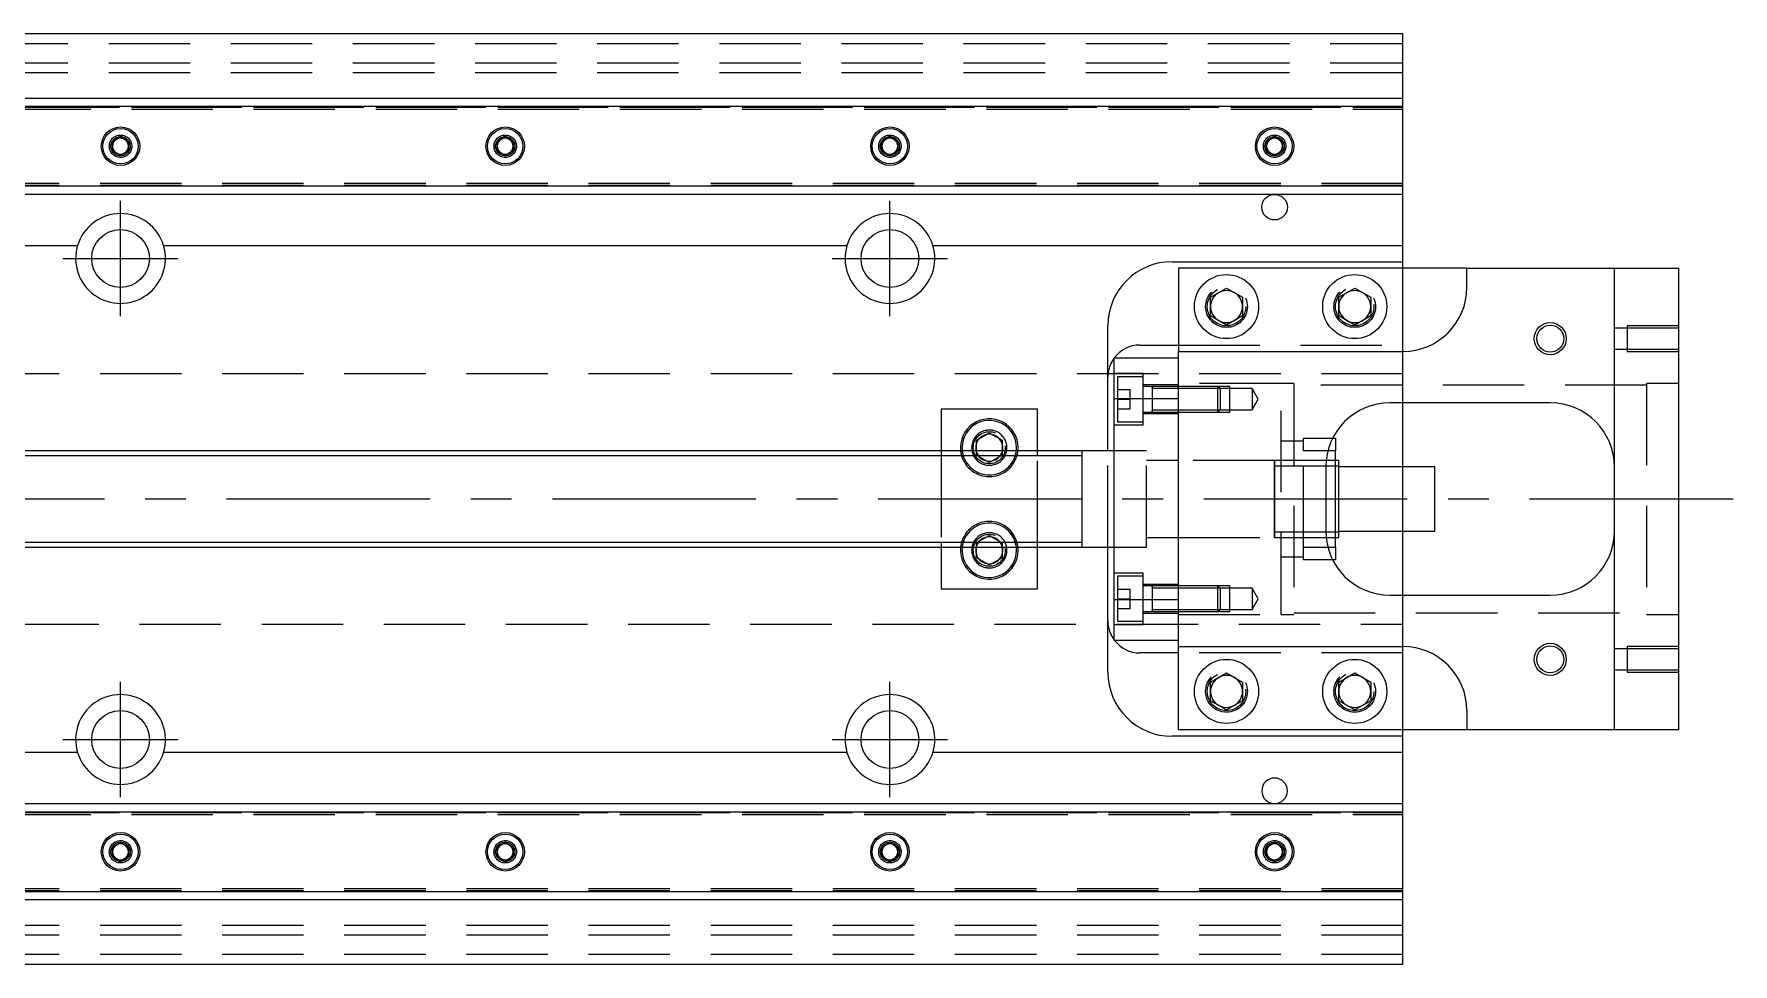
# Model space of a CAD drawing. Extents: x -10 to 848, y -270 to 77.
# Drawn here: x 426.5 to 691.5, y -72.5 to 72.5 of the extents above; entities that cross this region are included whole.
import ezdxf

# ---------------------------------------------------------------- set-up
doc = ezdxf.new("R2010")
doc.units = 0
doc.linetypes.add('CENTER', pattern=[50.8, 31.75, -6.35, 6.35, -6.35])
doc.linetypes.add('DASHED', pattern=[19.05, 12.7, -6.35])
doc.layers.get('0').update_dxf_attribs({"linetype": 'CONTINUOUS'})
doc.layers.add('CENTER', color=1, linetype='CENTER')

msp = doc.modelspace()

# ---------------------------------------------------------------- linework, layer by layer
at = {"color": 7, "linetype": 'CONTINUOUS'}
for p, q in [((640, 72.5), (370, 72.5)), ((640, 62.5), (640, 72.5)), ((370, 62.5), (640, 62.5)), ((370, 61.247728), (640, 61.247728)), ((640, 61.247728), (640, 62.5)), ((640, 48.752272), (640, 61.247728)), ((438.75, 55.721688), (440, 56.443376)), ((438.75, 54.278312), (438.75, 55.721688)), ((440, 56.443376), (441.25, 55.721688)), ((441.25, 55.721688), (441.25, 54.278312)), ((498.75, 55.721688), (500, 56.443376)), ((498.75, 54.278312), (498.75, 55.721688)), ((500, 56.443376), (501.25, 55.721688)), ((501.25, 55.721688), (501.25, 54.278312)), ((558.75, 55.721688), (560, 56.443376)), ((558.75, 54.278312), (558.75, 55.721688)), ((560, 56.443376), (561.25, 55.721688)), ((561.25, 55.721688), (561.25, 54.278312)), ((618.75, 55.721688), (620, 56.443376)), ((618.75, 54.278312), (618.75, 55.721688)), ((620, 56.443376), (621.25, 55.721688)), ((621.25, 55.721688), (621.25, 54.278312)), ((440, 53.556624), (438.75, 54.278312)), ((441.25, 54.278312), (440, 53.556624)), ((500, 53.556624), (498.75, 54.278312)), ((501.25, 54.278312), (500, 53.556624)), ((560, 53.556624), (558.75, 54.278312)), ((561.25, 54.278312), (560, 53.556624)), ((620, 53.556624), (618.75, 54.278312)), ((621.25, 54.278312), (620, 53.556624)), ((640, 48.752272), (370, 48.752272)), ((640, 47.5), (640, 48.752272)), ((640, 47.5), (370, 47.5)), ((640, 39.5), (640, 47.5)), ((370, 39.5), (433.291796, 39.5)), ((446.708204, 39.5), (553.291796, 39.5)), ((566.708204, 39.5), (640, 39.5)), ((640, 37), (640, 39.5)), ((604, 37), (640, 37)), ((605, 36), (605, 23)), ((650, 36), (605, 36)), ((640, 36), (640, 37)), ((650, 33), (650, 36)), ((650, 36), (673, 36)), ((673, -36), (673, 36)), ((673, 36), (683, 36)), ((683, 36), (683, -36)), ((610, 31.443376), (612.5, 32.886752)), ((612.5, 32.886752), (615, 31.443376)), ((630, 31.443376), (632.5, 32.886752)), ((632.5, 32.886752), (635, 31.443376)), ((610, 28.556624), (610, 31.443376)), ((615, 31.443376), (615, 28.556624)), ((630, 28.556624), (630, 31.443376)), ((635, 31.443376), (635, 28.556624)), ((594, 7.5), (594, 27)), ((612.5, 27.113248), (610, 28.556624)), ((615, 28.556624), (612.5, 27.113248)), ((632.5, 27.113248), (630, 28.556624)), ((635, 28.556624), (632.5, 27.113248)), ((599, 24), (605, 24)), ((595, 22), (605, 22)), ((595, 15.652476), (595, 22)), ((605, 15.652476), (605, 23)), ((605, 23), (640, 23)), ((583, 14), (568, 14)), ((568, 14), (568, 7.5)), ((583, 7.5), (583, 14)), ((595, 15.652476), (605, 15.652476)), ((595, -15.652476), (595, 15.652476)), ((605, -15.652476), (605, 15.652476)), ((605, -15.652476), (605, 15.652476)), ((663, 15), (638, 15)), ((640, 5), (640, 15)), ((573.5, 9.1547), (575.5, 10.309402)), ((573.5, 7.5), (573.5, 9.1547)), ((575.5, 10.309402), (577.5, 9.1547)), ((577.5, 9.1547), (577.5, 7.5)), ((629.069714, 9.5), (629.5, 9.5)), ((629.5, 9.5), (629.5, 7.5)), ((590, 7.5), (370, 7.5)), ((590, 7.5), (589.995, 7.5)), ((590, -7.500006), (590, 7.500006)), ((595, 7.5), (590, 7.5)), ((590.005, 7.5), (590, 7.5)), ((629.5, 7.5), (628.317542, 7.5)), ((629.5, -7.5), (629.5, 7.5)), ((630, 6), (629.5, 6)), ((630, -6), (630, 6)), ((628, 5), (628, -5)), ((629.5, 5.125), (628.000782, 5.125)), ((630, 5.125), (629.5, 5.125)), ((645, 5), (630, 5)), ((645, -5), (645, 5)), ((628.000782, -5.125), (629.5, -5.125)), ((629.5, -5.125), (630, -5.125)), ((630, -5), (645, -5)), ((640, -15), (640, -5)), ((370, -7.5), (590, -7.5)), ((568, -7.5), (568, -14)), ((573.5, -9.1547), (573.5, -7.5)), ((577.5, -7.5), (577.5, -9.1547)), ((583, -14), (583, -7.5)), ((589.995, -7.5), (590, -7.5)), ((590, -7.5), (595, -7.5)), ((590, -7.5), (590.005, -7.5)), ((594, -27), (594, -7.5)), ((628.317542, -7.5), (629.5, -7.5)), ((629.5, -6), (630, -6)), ((629.5, -7.5), (629.5, -9.5)), ((575.5, -10.309402), (573.5, -9.1547)), ((577.5, -9.1547), (575.5, -10.309402)), ((629.5, -9.5), (629.069714, -9.5)), ((568, -14), (583, -14)), ((595, -15.652476), (605, -15.652476)), ((595, -22), (595, -15.652476)), ((605, -23), (605, -15.652476)), ((638, -15), (663, -15)), ((595, -22), (605, -22)), ((605, -23), (640, -23)), ((605, -36), (605, -23)), ((605, -24), (599, -24)), ((610, -28.556624), (612.5, -27.113248)), ((610, -31.443376), (610, -28.556624)), ((612.5, -27.113248), (615, -28.556624)), ((615, -28.556624), (615, -31.443376)), ((630, -28.556624), (632.5, -27.113248)), ((630, -31.443376), (630, -28.556624)), ((632.5, -27.113248), (635, -28.556624)), ((635, -28.556624), (635, -31.443376)), ((612.5, -32.886752), (610, -31.443376)), ((615, -31.443376), (612.5, -32.886752)), ((632.5, -32.886752), (630, -31.443376)), ((635, -31.443376), (632.5, -32.886752)), ((650, -33), (650, -36)), ((640, -37), (604, -37)), ((650, -36), (605, -36)), ((640, -37), (640, -36)), ((640, -39.5), (640, -37)), ((673, -36), (650, -36)), ((683, -36), (673, -36)), ((433.291796, -39.5), (370, -39.5)), ((553.291796, -39.5), (446.708204, -39.5)), ((640, -39.5), (566.708204, -39.5)), ((640, -47.5), (640, -39.5)), ((370, -47.5), (640, -47.5)), ((640, -48.752272), (640, -47.5)), ((370, -48.752272), (640, -48.752272)), ((640, -61.247728), (640, -48.752272)), ((438.75, -54.278312), (440, -53.556624)), ((438.75, -55.721688), (438.75, -54.278312)), ((440, -53.556624), (441.25, -54.278312)), ((441.25, -54.278312), (441.25, -55.721688)), ((498.75, -54.278312), (500, -53.556624)), ((498.75, -55.721688), (498.75, -54.278312)), ((500, -53.556624), (501.25, -54.278312)), ((501.25, -54.278312), (501.25, -55.721688)), ((558.75, -54.278312), (560, -53.556624)), ((558.75, -55.721688), (558.75, -54.278312)), ((560, -53.556624), (561.25, -54.278312)), ((561.25, -54.278312), (561.25, -55.721688)), ((618.75, -54.278312), (620, -53.556624)), ((618.75, -55.721688), (618.75, -54.278312)), ((620, -53.556624), (621.25, -54.278312)), ((621.25, -54.278312), (621.25, -55.721688)), ((440, -56.443376), (438.75, -55.721688)), ((441.25, -55.721688), (440, -56.443376)), ((500, -56.443376), (498.75, -55.721688)), ((501.25, -55.721688), (500, -56.443376)), ((560, -56.443376), (558.75, -55.721688)), ((561.25, -55.721688), (560, -56.443376)), ((620, -56.443376), (618.75, -55.721688)), ((621.25, -55.721688), (620, -56.443376)), ((640, -61.247728), (370, -61.247728)), ((640, -62.5), (370, -62.5)), ((640, -62.5), (640, -61.247728)), ((640, -72.5), (640, -62.5)), ((370, -72.5), (640, -72.5))]:
    msp.add_line(p, q, dxfattribs=at)
at = {"color": 3, "linetype": 'DASHED'}
for p, q in [((0, 71), (640, 71)), ((0, 68), (640, 68)), ((0, 66.5), (640, 66.5)), ((365.5, 61.1), (640, 61.1)), ((370, 61.1147), (640, 61.1147)), ((365.5, 60.8), (640, 60.8)), ((438.5, 55), (438.52041, 55.24661)), ((501.477374, 55.25955), (501.5, 55)), ((558.5, 55), (558.52041, 55.24661)), ((621.477374, 55.25955), (621.5, 55)), ((640, 49.2), (365.5, 49.2)), ((640, 48.9), (365.5, 48.9)), ((640, 48.8853), (370, 48.8853)), ((640, 24), (640, 36)), ((609.5, 30), (609.520026, 30.346056)), ((635.477798, 30.364306), (635.5, 30)), ((675, 26.65), (673, 26.65)), ((675, 26.999994), (675, 23.000006)), ((683, 26.999994), (675, 26.999994)), ((683, 26.65), (675, 26.65)), ((605, 24), (640, 24)), ((640, 23), (640, 24)), ((605, 15.652476), (605, 22)), ((640, 15), (640, 23)), ((673, 23.35), (675, 23.35)), ((675, 23.35), (683, 23.35)), ((675, 23.000006), (683, 23.000006)), ((640, 19.5), (61.969694, 19.5)), ((599.5, 19.55635), (595, 19.55635)), ((595.5, 19.05635), (595.5, 12.05635)), ((599.5, 19.05635), (595.5, 19.05635)), ((599.5, 11.55635), (599.5, 19.55635)), ((595.5, 17.05635), (597.5, 17.05635)), ((597.5, 15.55635), (597.5, 17.05635)), ((605, 17.80635), (599.5, 17.80635)), ((600.9, 17.55635), (599.5, 17.55635)), ((600.9, 17.55635), (600.895, 17.55635)), ((600.9, 17.556354), (600.9, 13.556344)), ((600.9, 17.556354), (600.9, 13.556344)), ((600.9, 17.55635), (600.9, 17.339888)), ((600.9, 17.33964), (600.9, 17.55635)), ((600.905, 17.55635), (600.9, 17.55635)), ((605, 17.55635), (600.9, 17.55635)), ((600.9, 17.339888), (600.9, 13.77281)), ((605, 17.20635), (600.9, 17.20635)), ((621, 18), (605, 18)), ((611.15, 17.55635), (605, 17.55635)), ((611.150006, 17.556344), (605, 17.556344)), ((611.5, 17.20635), (605, 17.20635)), ((611.15, 13.55635), (611.15, 17.55635)), ((611.5, 17.20635), (611.15, 17.55635)), ((613, 17.556344), (611.150006, 17.556344)), ((611.5, 17.20635), (611.5, 13.90635)), ((613, 17.20635), (611.5, 17.20635)), ((613, 13.556354), (613, 17.556344)), ((616.5, 17.20635), (613, 17.20635)), ((616.5, 17.20635), (616.5, 13.90635)), ((617.452628, 15.55635), (616.5, 17.20635)), ((621, -18), (621, 18)), ((623, 18), (621, 18)), ((623, 18), (623, -18)), ((678, 17.75), (623, 17.75)), ((678, 18), (678, -18)), ((683, 18), (678, 18)), ((595.5, 15.55635), (597.5, 15.55635)), ((595.5, 14.05635), (597.5, 14.05635)), ((597.5, 14.05635), (597.5, 15.55635)), ((599.5, 13.55635), (600.9, 13.55635)), ((599.5, 13.30635), (605, 13.30635)), ((600.895, 13.55635), (600.9, 13.55635)), ((600.9, 13.90635), (605, 13.90635)), ((600.9, 13.55635), (600.9, 13.773016)), ((600.9, 13.77281), (600.9, 13.55635)), ((600.9, 13.55635), (600.905, 13.55635)), ((600.9, 13.55635), (605, 13.55635)), ((605, 13.90635), (611.5, 13.90635)), ((605, 13.556354), (611.150006, 13.556354)), ((605, 13.55635), (611.15, 13.55635)), ((611.15, 13.55635), (611.5, 13.90635)), ((611.150006, 13.556354), (613, 13.556354)), ((611.5, 13.90635), (613, 13.90635)), ((613, 13.90635), (616.5, 13.90635)), ((616.5, 13.90635), (617.452628, 15.55635)), ((595, 11.55635), (599.5, 11.55635)), ((595.5, 12.05635), (599.5, 12.05635)), ((577.983582, 8.286038), (578, 8)), ((624.5, 9), (621, 9)), ((624.5, 9.5), (629.069714, 9.5)), ((624.5, 7.5), (624.5, 9.5)), ((568, 7.5), (568, 6.75)), ((568, 6.75), (568, -6.75)), ((573.5, 6.8453), (573.5, 7.5)), ((573.665064, 6.75), (573.5, 6.8453)), ((575.5, 5.690598), (573.665064, 6.75)), ((577.334936, 6.75), (575.5, 5.690598)), ((577.5, 6.8453), (577.334936, 6.75)), ((577.5, 7.5), (577.5, 6.8453)), ((583, 6.75), (583, 7.5)), ((583, -6.75), (583, 6.75)), ((594, -7.5), (594, 7.5)), ((600, 7.5), (595, 7.5)), ((600, -7.5), (600, 7.5)), ((605, 6), (600, 6)), ((620.005, 6), (605, 6)), ((628.050126, 6), (619.995, 6)), ((620, -6.000006), (620, 6.000006)), ((620, 5.325034), (620, 6)), ((620, 6), (620, -5.999164)), ((628.317542, 7.5), (624.5, 7.5)), ((624.5, -7.5), (624.5, 7.5)), ((629.5, 6), (628.050126, 6)), ((628.000782, 5.125), (620, 5.125)), ((640, -5), (640, 5)), ((620, -5.125), (628.000782, -5.125)), ((568, -6.75), (568, -7.5)), ((573.5, -6.8453), (573.665064, -6.75)), ((573.5, -7.5), (573.5, -6.8453)), ((573.665064, -6.75), (575.5, -5.690598)), ((575.5, -5.690598), (577.334936, -6.75)), ((577.334936, -6.75), (577.5, -6.8453)), ((577.5, -6.8453), (577.5, -7.5)), ((577.983582, -7.713962), (578, -8)), ((583, -7.5), (583, -6.75)), ((595, -7.5), (600, -7.5)), ((600, -6), (605, -6)), ((605, -6), (620.005, -6)), ((619.995, -6), (628.050126, -6)), ((620, -6), (620, -5.325218)), ((620, -5.999164), (620, -6)), ((624.5, -7.5), (628.317542, -7.5)), ((624.5, -9.5), (624.5, -7.5)), ((628.050126, -6), (629.5, -6)), ((621, -9), (624.5, -9)), ((629.069714, -9.5), (624.5, -9.5)), ((599.5, -11.55635), (595, -11.55635)), ((595.5, -12.05635), (595.5, -19.05635)), ((599.5, -12.05635), (595.5, -12.05635)), ((599.5, -19.55635), (599.5, -11.55635)), ((595.5, -14.05635), (597.5, -14.05635)), ((595.5, -15.55635), (597.5, -15.55635)), ((597.5, -15.55635), (597.5, -14.05635)), ((597.5, -17.05635), (597.5, -15.55635)), ((605, -13.30635), (599.5, -13.30635)), ((600.9, -13.55635), (599.5, -13.55635)), ((600.9, -13.55635), (600.895, -13.55635)), ((600.9, -13.556344), (600.9, -17.556354)), ((600.9, -13.556344), (600.9, -17.556354)), ((600.9, -13.556344), (600.9, -17.556354)), ((600.9, -13.55635), (600.9, -13.77281)), ((600.9, -13.773058), (600.9, -13.55635)), ((600.905, -13.55635), (600.9, -13.55635)), ((605, -13.55635), (600.9, -13.55635)), ((600.9, -13.77281), (600.9, -17.339888)), ((605, -13.90635), (600.9, -13.90635)), ((611.15, -13.55635), (605, -13.55635)), ((611.15, -13.556352), (605, -13.556354)), ((611.5, -13.90635), (605, -13.90635)), ((605, -22), (605, -15.652476)), ((611.15, -17.55635), (611.15, -13.55635)), ((611.5, -13.90635), (611.15, -13.55635)), ((613, -13.556354), (611.15, -13.556352)), ((611.5, -13.90635), (611.5, -17.20635)), ((613, -13.90635), (611.5, -13.90635)), ((613, -17.556344), (613, -13.556354)), ((616.5, -13.90635), (613, -13.90635)), ((616.5, -13.90635), (616.5, -17.20635)), ((617.452628, -15.55635), (616.5, -13.90635)), ((616.5, -17.20635), (617.452628, -15.55635)), ((640, -23), (640, -15)), ((595.5, -17.05635), (597.5, -17.05635)), ((599.5, -17.55635), (600.9, -17.55635)), ((599.5, -17.80635), (605, -17.80635)), ((600.895, -17.55635), (600.9, -17.55635)), ((600.9, -17.20635), (605, -17.20635)), ((600.9, -17.55635), (600.9, -17.339682)), ((600.9, -17.339888), (600.9, -17.55635)), ((600.9, -17.55635), (600.905, -17.55635)), ((600.9, -17.55635), (605, -17.55635)), ((605, -17.20635), (611.5, -17.20635)), ((605, -17.556344), (611.15, -17.556346)), ((605, -17.55635), (611.15, -17.55635)), ((605, -18), (621, -18)), ((611.15, -17.55635), (611.5, -17.20635)), ((611.15, -17.556346), (613, -17.556344)), ((611.5, -17.20635), (613, -17.20635)), ((613, -17.20635), (616.5, -17.20635)), ((621, -18), (623, -18)), ((623, -17.75), (678, -17.75)), ((678, -18), (683, -18)), ((61.969694, -19.5), (640, -19.5)), ((595, -19.55635), (599.5, -19.55635)), ((595.5, -19.05635), (599.5, -19.05635)), ((640, -24), (640, -23)), ((675, -23.35), (673, -23.35)), ((675, -23.000006), (675, -26.999994)), ((683, -23.000006), (675, -23.000006)), ((683, -23.35), (675, -23.35)), ((640, -24), (605, -24)), ((640, -36), (640, -24)), ((673, -26.65), (675, -26.65)), ((675, -26.65), (683, -26.65)), ((675, -26.999994), (683, -26.999994)), ((615.477798, -29.635694), (615.5, -30)), ((629.5, -30), (629.520026, -29.653944)), ((365.5, -48.9), (640, -48.9)), ((365.5, -49.2), (640, -49.2)), ((370, -48.8853), (640, -48.8853)), ((441.477374, -54.74045), (441.5, -55)), ((501.477374, -54.74045), (501.5, -55)), ((561.477374, -54.74045), (561.5, -55)), ((621.477374, -54.74045), (621.5, -55)), ((640, -60.8), (365.5, -60.8)), ((640, -61.1), (365.5, -61.1)), ((640, -61.1147), (370, -61.1147)), ((640, -66.5), (0, -66.5)), ((640, -68), (0, -68)), ((640, -71), (0, -71))]:
    msp.add_line(p, q, dxfattribs=at)
at = {"color": 3, "linetype": 'CONTINUOUS'}
for p, q in [((590, 6.75), (370, 6.75)), ((370, -6.75), (590, -6.75))]:
    msp.add_line(p, q, dxfattribs=at)
at = {"color": 7, "linetype": 'CONTINUOUS'}
for centre, radius in [((440, 55), 3), ((440, 55), 2.75), ((500, 55), 3), ((500, 55), 2.75), ((560, 55), 3), ((560, 55), 2.75), ((620, 55), 3), ((620, 55), 2.75), ((620, 45.5), 2), ((440, 37.5), 4.5), ((560, 37.5), 4.5), ((612.5, 30), 5), ((632.5, 30), 5), ((663, 25), 2.1), ((663, -25), 2.1), ((612.5, -30), 5), ((632.5, -30), 5), ((440, -37.5), 4.5), ((560, -37.5), 4.5), ((440, -55), 3), ((440, -55), 2.75), ((500, -55), 3), ((500, -55), 2.75), ((560, -55), 3), ((560, -55), 2.75), ((620, -55), 3), ((620, -55), 2.75)]:
    msp.add_circle(centre, radius, dxfattribs=at)
at = {"color": 3, "linetype": 'DASHED'}
for centre, radius in [((440, 55), 1.75), ((440, 55), 1.5), ((500, 55), 1.75), ((500, 55), 1.5), ((560, 55), 1.75), ((560, 55), 1.5), ((620, 55), 1.75), ((620, 55), 1.5), ((612.5, 30), 3.25), ((612.5, 30), 3), ((632.5, 30), 3.25), ((632.5, 30), 3), ((575.5, 8), 2.5), ((575.5, -8), 2.5), ((612.5, -30), 3.25), ((612.5, -30), 3), ((632.5, -30), 3.25), ((632.5, -30), 3), ((440, -55), 1.75), ((440, -55), 1.5), ((500, -55), 1.75), ((500, -55), 1.5), ((560, -55), 1.75), ((560, -55), 1.5), ((620, -55), 1.75), ((620, -55), 1.5)]:
    msp.add_circle(centre, radius, dxfattribs=at)
at = {"color": 3, "linetype": 'CONTINUOUS'}
for centre in [(663, 25), (663, -25)]:
    msp.add_circle(centre, 2.5, dxfattribs=at)
at = {"color": 7, "linetype": 'CONTINUOUS'}
for centre, radius, start, end in [((440, 55), 1.25, 120, 180), ((440, 55), 1.25, 60, 120), ((440, 55), 1.25, 0, 60), ((500, 55), 1.25, 120, 180), ((500, 55), 1.25, 60, 120), ((500, 55), 1.25, 0, 60), ((560, 55), 1.25, 120, 180), ((560, 55), 1.25, 60, 120), ((560, 55), 1.25, 0, 60), ((620, 55), 1.25, 120, 180), ((620, 55), 1.25, 60, 120), ((620, 55), 1.25, 0, 60), ((440, 55), 1.25, 180, 240), ((440, 55), 1.25, 240, 300), ((440, 55), 1.25, 300, 0), ((500, 55), 1.25, 180, 240), ((500, 55), 1.25, 240, 300), ((500, 55), 1.25, 300, 0), ((560, 55), 1.25, 180, 240), ((560, 55), 1.25, 240, 300), ((560, 55), 1.25, 300, 0), ((620, 55), 1.25, 180, 240), ((620, 55), 1.25, 240, 300), ((620, 55), 1.25, 300, 0), ((440, 37.5), 7, 16.60155, 163.39845), ((560, 37.5), 7, 16.60155, 163.39845), ((440, 37.5), 7, 163.39845, 16.60155), ((560, 37.5), 7, 163.39845, 16.60155), ((604, 27), 10, 90, 180), ((612.5, 30), 2.5, 120, 180), ((612.5, 30), 2.5, 60, 120), ((612.5, 30), 2.5, 0, 60), ((632.5, 30), 2.5, 120, 180), ((632.5, 30), 2.5, 60, 120), ((632.5, 30), 2.5, 0, 60), ((640, 33), 10, 270, 0), ((612.5, 30), 2.5, 180, 240), ((612.5, 30), 2.5, 300, 0), ((632.5, 30), 2.5, 180, 240), ((632.5, 30), 2.5, 300, 0), ((612.5, 30), 2.5, 240, 300), ((632.5, 30), 2.5, 240, 300), ((599, 19), 5, 90, 143.130102), ((599, 19), 5, 143.130102, 180), ((638, 5), 10, 90, 180), ((663, 5), 10, 0, 90), ((575.5, 8), 4.5, 0, 186.37937), ((575.5, 8), 4.25, 0, 186.756327), ((575.5, 8), 2.1, 162.24721, 180), ((575.5, 8), 2.1, 180, 193.774147), ((575.5, 8), 2.1, 137.75279, 162.24721), ((575.5, 8), 2.1, 102.24721, 137.75279), ((575.5, 8), 2.1, 77.75279, 102.24721), ((575.5, 8), 2.1, 42.24721, 77.75279), ((575.5, 8), 2.1, 17.75279, 42.24721), ((575.5, 8), 2.1, 346.225853, 17.75279), ((575.5, 8), 4.25, 353.243673, 0), ((575.5, 8), 4.5, 353.62063, 0), ((575.5, 8), 2.1, 193.774147, 197.75279), ((575.5, 8), 2.1, 197.75279, 216.529607), ((575.5, 8), 2.1, 216.529607, 222.24721), ((575.5, 8), 2.1, 222.24721, 257.75279), ((575.5, 8), 2.1, 257.75279, 282.24721), ((575.5, 8), 2.1, 282.24721, 317.75279), ((575.5, 8), 2.1, 317.75279, 323.470393), ((575.5, 8), 2.1, 323.470393, 342.24721), ((575.5, 8), 2.1, 342.24721, 346.225853), ((638, -5), 10, 180, 270), ((663, -5), 10, 270, 0), ((575.5, -8), 4.5, 173.62063, 0), ((575.5, -8), 4.25, 173.243673, 0), ((575.5, -8), 2.1, 166.225853, 180), ((575.5, -8), 2.1, 162.24721, 166.225853), ((575.5, -8), 2.1, 143.470393, 162.24721), ((575.5, -8), 2.1, 137.75279, 143.470393), ((575.5, -8), 2.1, 102.24721, 137.75279), ((575.5, -8), 2.1, 77.75279, 102.24721), ((575.5, -8), 2.1, 42.24721, 77.75279), ((575.5, -8), 2.1, 36.529607, 42.24721), ((575.5, -8), 2.1, 17.75279, 36.529607), ((575.5, -8), 2.1, 13.774147, 17.75279), ((575.5, -8), 2.1, 342.24721, 13.774147), ((575.5, -8), 4.25, 0, 6.756327), ((575.5, -8), 4.5, 0, 6.37937), ((575.5, -8), 2.1, 180, 197.75279), ((575.5, -8), 2.1, 197.75279, 222.24721), ((575.5, -8), 2.1, 222.24721, 257.75279), ((575.5, -8), 2.1, 257.75279, 282.24721), ((575.5, -8), 2.1, 282.24721, 317.75279), ((575.5, -8), 2.1, 317.75279, 342.24721), ((599, -19), 5, 180, 216.869898), ((599, -19), 5, 216.869898, 270), ((640, -33), 10, 0, 90), ((604, -27), 10, 180, 270), ((612.5, -30), 2.5, 120, 180), ((612.5, -30), 2.5, 60, 120), ((612.5, -30), 2.5, 0, 60), ((632.5, -30), 2.5, 120, 180), ((632.5, -30), 2.5, 60, 120), ((632.5, -30), 2.5, 0, 60), ((440, -37.5), 7, 343.39845, 196.60155), ((560, -37.5), 7, 343.39845, 196.60155), ((612.5, -30), 2.5, 180, 240), ((612.5, -30), 2.5, 300, 0), ((632.5, -30), 2.5, 180, 240), ((632.5, -30), 2.5, 300, 0), ((612.5, -30), 2.5, 240, 300), ((632.5, -30), 2.5, 240, 300), ((440, -37.5), 7, 196.60155, 343.39845), ((560, -37.5), 7, 196.60155, 343.39845), ((620, -45.5), 2, 90, 270), ((620, -45.5), 2, 270, 90), ((440, -55), 1.25, 120, 180), ((440, -55), 1.25, 180, 240), ((440, -55), 1.25, 60, 120), ((440, -55), 1.25, 0, 60), ((440, -55), 1.25, 300, 0), ((500, -55), 1.25, 120, 180), ((500, -55), 1.25, 180, 240), ((500, -55), 1.25, 60, 120), ((500, -55), 1.25, 0, 60), ((500, -55), 1.25, 300, 0), ((560, -55), 1.25, 120, 180), ((560, -55), 1.25, 180, 240), ((560, -55), 1.25, 60, 120), ((560, -55), 1.25, 0, 60), ((560, -55), 1.25, 300, 0), ((620, -55), 1.25, 120, 180), ((620, -55), 1.25, 180, 240), ((620, -55), 1.25, 60, 120), ((620, -55), 1.25, 0, 60), ((620, -55), 1.25, 300, 0), ((440, -55), 1.25, 240, 300), ((500, -55), 1.25, 240, 300), ((560, -55), 1.25, 240, 300), ((620, -55), 1.25, 240, 300)]:
    msp.add_arc(centre, radius, start, end, dxfattribs=at)
at = {"color": 3, "linetype": 'DASHED'}
for centre, radius, start, end in [((575.5, 8), 2.75, 349.524318, 180), ((575.5, 8), 2.75, 180, 190.475682), ((575.5, 8), 4.5, 186.37937, 196.12762), ((575.5, 8), 4.5, 196.12762, 343.87238), ((575.5, 8), 4.25, 186.756327, 197.104635), ((575.5, 8), 4.25, 197.104635, 342.895365), ((575.5, 8), 2.75, 190.475682, 207.035692), ((575.5, 8), 2.75, 207.035692, 332.964308), ((575.5, 8), 2.75, 332.964308, 349.524318), ((575.5, 8), 4.25, 342.895365, 353.243673), ((575.5, 8), 4.5, 343.87238, 353.62063), ((575.5, -8), 4.5, 16.12762, 163.87238), ((575.5, -8), 4.25, 17.104635, 162.895365), ((575.5, -8), 2.75, 27.035692, 152.964308), ((575.5, -8), 4.5, 163.87238, 173.62063), ((575.5, -8), 4.25, 162.895365, 173.243673), ((575.5, -8), 2.75, 180, 10.475682), ((575.5, -8), 2.75, 169.524318, 180), ((575.5, -8), 2.75, 152.964308, 169.524318), ((575.5, -8), 2.75, 10.475682, 27.035692), ((575.5, -8), 4.25, 6.756327, 17.104635), ((575.5, -8), 4.5, 6.37937, 16.12762)]:
    msp.add_arc(centre, radius, start, end, dxfattribs=at)
at = {"layer": 'CENTER', "color": 1, "linetype": 'CENTER'}
for p, q in [((440, 28.5), (440, 46.5)), ((560, 28.5), (560, 46.5)), ((431, 37.5), (449, 37.5)), ((551, 37.5), (569, 37.5)), ((691.502205, 0), (-10.32213, 0)), ((440, -46.5), (440, -28.5)), ((560, -46.5), (560, -28.5)), ((431, -37.5), (449, -37.5)), ((551, -37.5), (569, -37.5))]:
    msp.add_line(p, q, dxfattribs=at)

doc.saveas('drawing.dxf')
